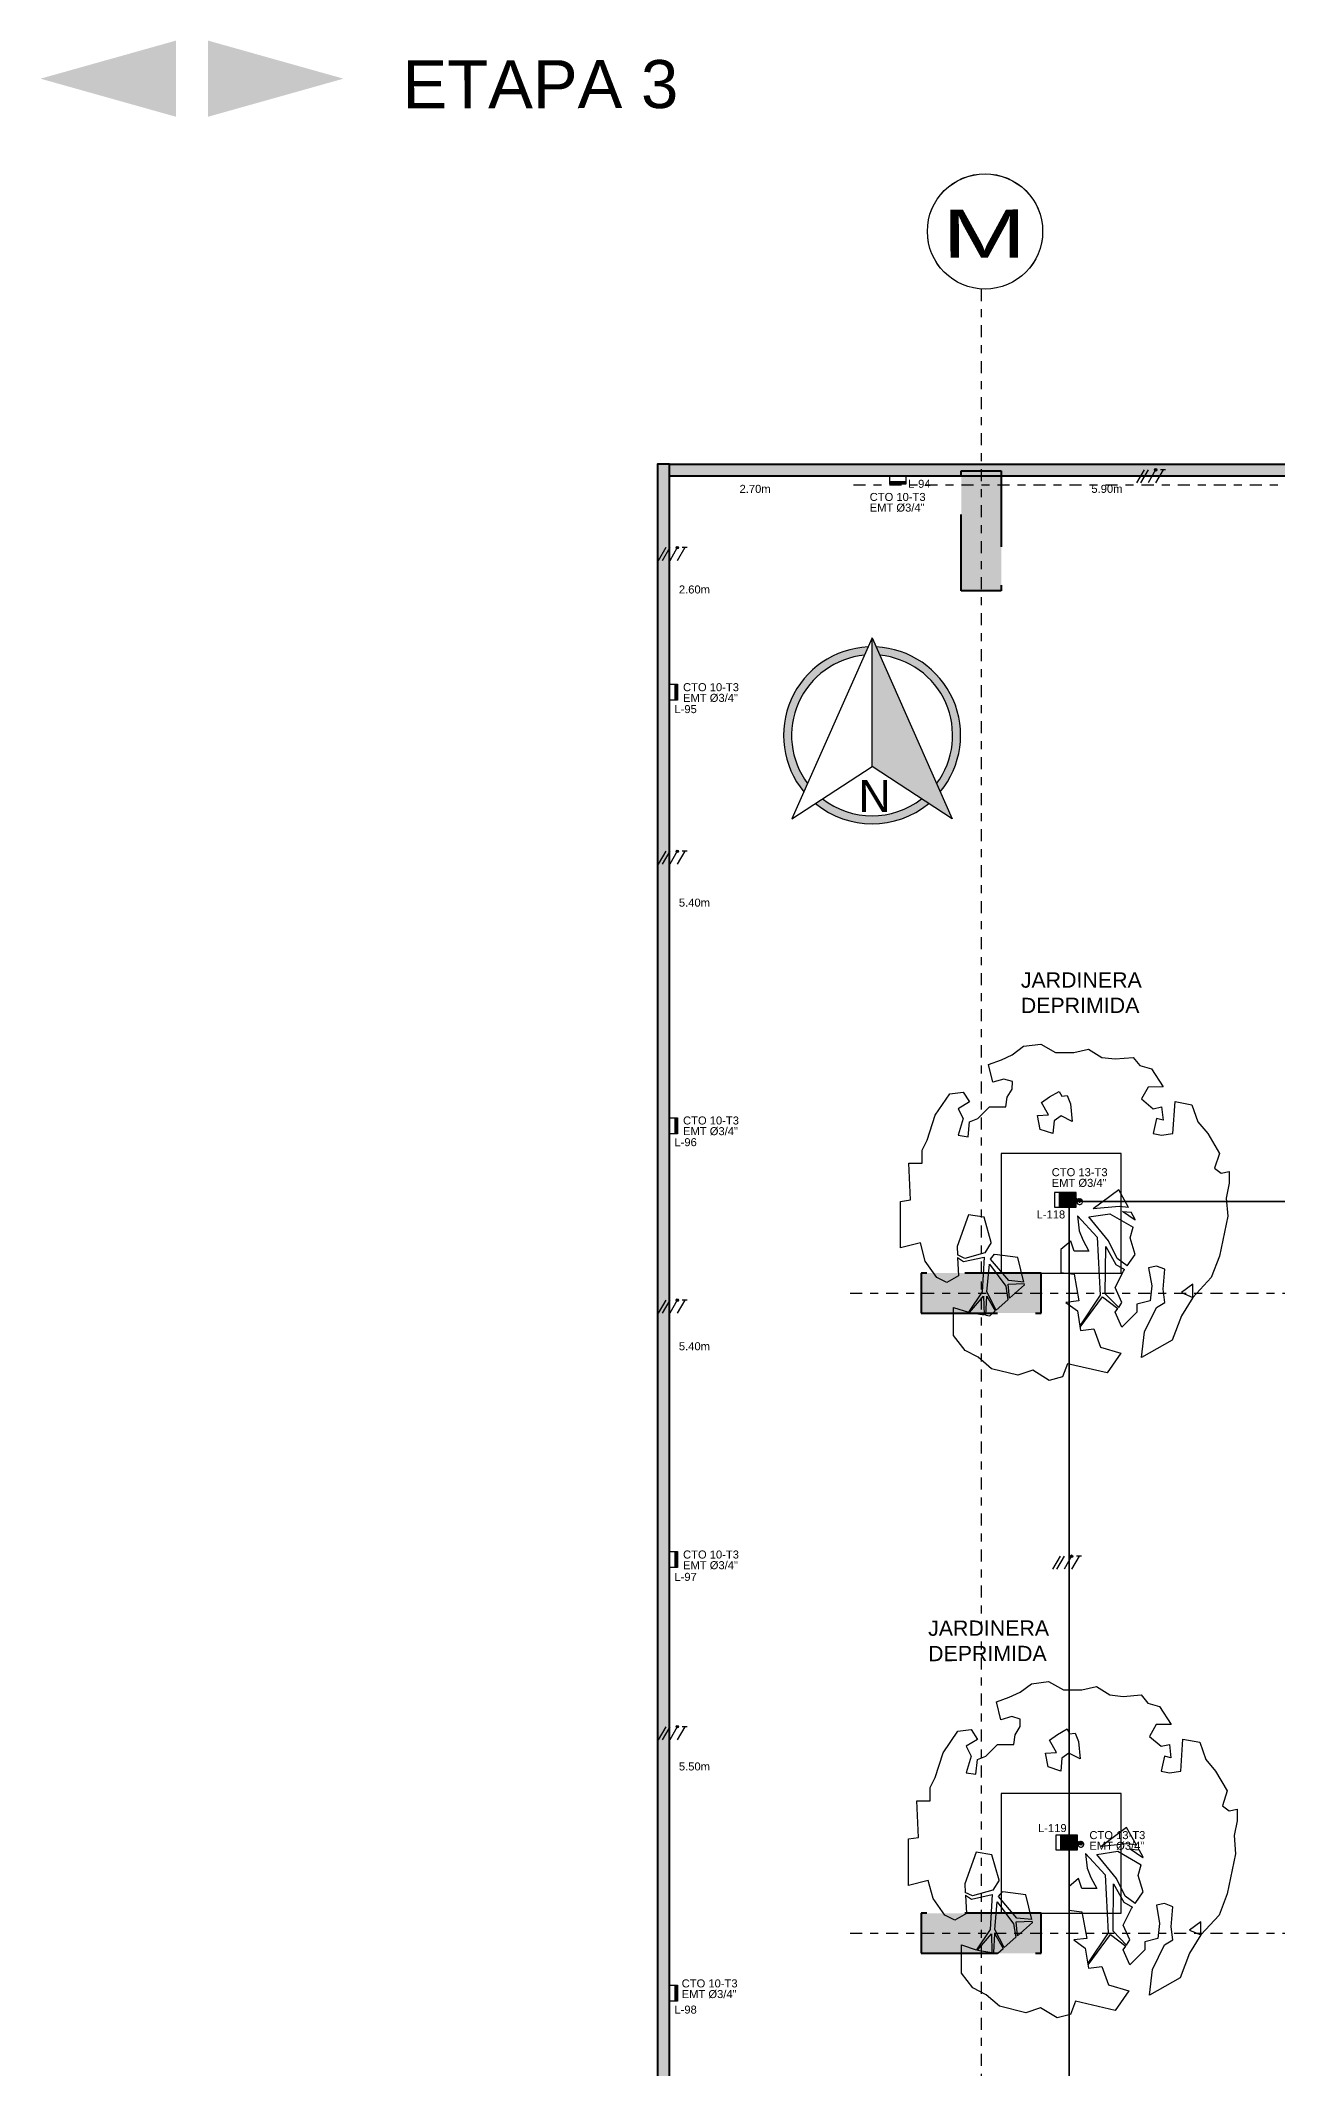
# Model space of a CAD drawing. Header units: millimetres. Extents: x -1568 to 501, y 36 to 962.
# Drawn here: x 231.22 to 246.68, y 85.32 to 110.66 of the extents above; entities that cross this region are included whole.
import ezdxf
from ezdxf.enums import TextEntityAlignment as Align
from ezdxf.lldxf.tags import DXFTag

# ---------------------------------------------------------------- set-up
doc = ezdxf.new("R2010")
doc.units = ezdxf.units.MM
doc.linetypes.add('CENTER', pattern=[0.7, 0.3, -0.2, 0, -0.2])
doc.linetypes.add('HIDDEN2', pattern=[4.7625, 3.175, -1.5875])
for name, color, linetype in [('-ALAMBRADO', 7, 'Continuous'), ('AREA PARQUEO', 253, 'Continuous'), ('EJE-ESTRUCTURA', 254, 'CENTER'), ('GG_ILUMINACIÓN 15', 3, 'Continuous'), ('GG_PISO 9', 8, 'Continuous'), ('JCA_COTAS', 252, 'Continuous'), ('JCA_HATCH 254', 252, 'Continuous'), ('JCA_TEXTO1', 251, 'Continuous'), ('JCA_TEXTO2', 252, 'Continuous'), ('NORTE', 7, 'Continuous'), ('TEXTOS MEDIDAS', 7, 'Continuous')]:
    doc.layers.add(name, color=color, linetype=linetype)
for name, color, linetype, lineweight in [('-CN-GYD-TUBERÍA TOMACORRIENTE PVC', 86, 'Continuous', 18), ('_TEXTO', 7, 'Continuous', 9), ('TEXTOS', 7, 'Continuous', 20)]:
    doc.layers.add(name, color=color, linetype=linetype, lineweight=lineweight)
doc.layers.add('A-HATCH CONCRETO', color=7, linetype='Continuous', true_color=0xb8b8b8)
doc.layers.add('HACHTCOLUMNA', color=7, linetype='Continuous', true_color=0x404040)
doc.layers.add('Estructura', color=7, linetype='Continuous', lineweight=40, true_color=0x383838)
doc.layers.add('Muro', color=7, linetype='Continuous', lineweight=40, true_color=0x2b2b2b)
doc.styles.add('CORPORATIVO', font='simplex.shx')
doc.styles.get("Standard").update_dxf_attribs({"font": 'arial.ttf'})
doc.styles.add('style2', font='arial.ttf', dxfattribs={"width": 1.5})
tags = doc.linetypes.add('PVC_LINE', pattern='A,0.5,-0.2,["PVC",Standard,S=0.1,R=0,X=-0.1,Y=-0.05],-0.25', length=0.95).pattern_tags.tags
tags[6] = DXFTag(74, 10)

# ---------------------------------------------------------------- blocks, each defined once
blk = doc.blocks.new('Estructura cubierta')
at = {"layer": 'HACHTCOLUMNA'}
h = blk.add_hatch(color=256, dxfattribs=at)
h.paths.add_polyline_path([(1954.25, -5885.749), (1954.25, -5886.249), (1955.75, -5886.249), (1955.75, -5885.749)])
h.paths.add_polyline_path([(1963.25, -5885.749), (1963.25, -5886.249), (1961.75, -5886.249), (1961.75, -5885.749)])
h.paths.add_polyline_path([(1970.25, -5885.749), (1970.25, -5886.249), (1971.75, -5886.249), (1971.75, -5885.749)])
h.paths.add_polyline_path([(1979.248, -5885.749), (1979.248, -5886.249), (1977.748, -5886.249), (1977.748, -5885.749)])
h.paths.add_polyline_path([(1979.248, -5875.649), (1979.248, -5876.149), (1977.748, -5876.149), (1977.748, -5875.649)])
h.paths.add_polyline_path([(1970.25, -5875.649), (1970.25, -5876.149), (1971.75, -5876.149), (1971.75, -5875.649)])
h.paths.add_polyline_path([(1963.25, -5875.649), (1963.25, -5876.149), (1961.75, -5876.149), (1961.75, -5875.649)])
h.paths.add_polyline_path([(1954.25, -5875.649), (1954.25, -5876.149), (1955.75, -5876.149), (1955.75, -5875.649)])
h.paths.add_polyline_path([(1954.25, -5867.649), (1954.25, -5868.149), (1955.75, -5868.149), (1955.75, -5867.649)])
h.paths.add_polyline_path([(1963.25, -5867.649), (1963.25, -5868.149), (1961.75, -5868.149), (1961.75, -5867.649)])
h.paths.add_polyline_path([(1970.25, -5867.649), (1970.25, -5868.149), (1971.75, -5868.149), (1971.75, -5867.649)])
h.paths.add_polyline_path([(1979.248, -5867.649), (1979.248, -5868.149), (1977.748, -5868.149), (1977.748, -5867.649)])
h.paths.add_polyline_path([(1962.75, -5859.124), (1962.25, -5859.124), (1962.25, -5857.624), (1962.75, -5857.624)])
h.paths.add_polyline_path([(1955.25, -5859.124), (1954.75, -5859.124), (1954.75, -5857.624), (1955.25, -5857.624)])
at = {"layer": 'EJE-ESTRUCTURA', "ltscale": 0.5}
for p, q in [((1955, -5855.354), (1955, -5914.914)), ((1953.405, -5857.799), (1984.533, -5857.799)), ((1953.363, -5867.899), (1984.533, -5867.899)), ((1953.363, -5875.899), (1984.533, -5875.899))]:
    blk.add_line(p, q, dxfattribs=at)
at = {"layer": 'Estructura', "linetype": 'HIDDEN2', "ltscale": 0.3}
for points in [[(1955.25, -5859.124), (1954.75, -5859.124), (1954.75, -5857.624), (1955.25, -5857.624)], [(1954.25, -5867.649), (1954.25, -5868.149), (1955.75, -5868.149), (1955.75, -5867.649)], [(1954.25, -5875.649), (1954.25, -5876.149), (1955.75, -5876.149), (1955.75, -5875.649)]]:
    blk.add_lwpolyline(points, close=True, dxfattribs=at)
at = {"layer": 'JCA_TEXTO1', "linetype": 'Continuous'}
blk.add_circle((1955.048, -5854.634), 0.72, dxfattribs=at)
at = {"layer": 'JCA_TEXTO2', "style": 'style2', "width": 1.5}
blk.add_text('M', height=0.603, rotation=0.0293, dxfattribs=at).set_placement((1954.513, -5854.964))
blk = doc.blocks.new('ap-2')
for points in [[(-184.365, -96.715), (-184.25, -96.709), (-184.209, -96.782), (-184.24, -96.844), (-184.343, -96.916), (-184.457, -96.947), (-184.426, -97.071), (-184.716, -97.071), (-184.726, -97.009), (-184.954, -97.019), (-184.954, -96.936), (-185.037, -96.936), (-185.099, -96.905), (-185.254, -96.855), (-185.389, -96.763), (-185.399, -96.68), (-185.337, -96.639), (-185.295, -96.711), (-185.233, -96.68), (-185.13, -96.711), (-185.12, -96.649), (-185.213, -96.639), (-185.233, -96.587), (-185.306, -96.515), (-185.306, -96.412), (-185.367, -96.404), (-185.418, -96.373), (-185.465, -96.372), (-185.48, -96.425), (-185.461, -96.494), (-185.572, -96.521), (-185.601, -96.441), (-185.632, -96.373), (-185.685, -96.303), (-185.699, -96.195), (-185.647, -96.102), (-185.647, -95.988), (-185.668, -95.896), (-185.616, -95.813), (-185.606, -95.73), (-185.616, -95.617), (-185.564, -95.576), (-185.544, -95.503), (-185.431, -95.43), (-185.43, -95.524), (-185.357, -95.565), (-185.295, -95.493), (-185.306, -95.441), (-185.223, -95.431), (-185.233, -95.472), (-185.14, -95.493), (-185.13, -95.441), (-185.14, -95.369), (-185.34, -95.356), (-185.32, -95.251), (-185.213, -95.214), (-185.14, -95.152), (-185.016, -95.079), (-184.923, -95.11), (-184.892, -95.068), (-184.902, -95.017), (-184.83, -95.017), (-184.737, -95.037), (-184.623, -95.027), (-184.374, -95.079), (-184.24, -95.13), (-184.116, -95.244), (-184.199, -95.244), (-184.147, -95.316), (-184.116, -95.244), (-184.002, -95.316), (-183.849, -95.373), (-183.741, -95.565), (-183.901, -95.547), (-184.054, -95.471), (-184.085, -95.419), (-184.168, -95.43), (-184.292, -95.419), (-184.312, -95.471), (-184.302, -95.522), (-184.188, -95.502), (-184.095, -95.512), (-184.074, -95.595), (-184.023, -95.595), (-183.93, -95.688), (-184.023, -95.729), (-184.047, -95.713)], [(-184.678, -95.647), (-184.788, -95.708), (-184.669, -95.868)], [(-184.678, -95.647), (-184.685, -95.704), (-184.669, -95.868)], [(-184.598, -95.606), (-184.652, -95.685), (-184.648, -95.63)], [(-184.598, -95.606), (-184.602, -95.605), (-184.648, -95.63)], [(-184.619, -95.895), (-184.639, -95.763), (-184.554, -95.618)], [(-184.313, -95.655), (-184.385, -95.605), (-184.488, -95.636), (-184.554, -95.618)], [(-184.625, -95.965), (-184.533, -95.955), (-184.476, -95.932), (-184.406, -95.894), (-184.406, -95.987), (-184.468, -96.008), (-184.416, -96.069), (-184.271, -96.069), (-184.261, -95.987), (-184.095, -95.956), (-184.085, -96.038), (-184.033, -95.966), (-183.909, -95.946), (-183.919, -95.863), (-183.805, -95.822), (-183.767, -95.695), (-183.645, -95.78), (-183.702, -96.028), (-183.702, -96.028), (-183.619, -96.059), (-183.598, -96.142), (-183.661, -96.245), (-183.63, -96.338), (-183.671, -96.503), (-183.743, -96.586), (-183.743, -96.586), (-183.785, -96.668), (-183.878, -96.74), (-184.054, -96.74), (-184.023, -96.647), (-184.023, -96.646)], [(-184.313, -95.655), (-184.359, -95.717), (-184.469, -95.772), (-184.619, -95.895)], [(-184.053, -95.708), (-184.139, -95.793), (-184.435, -95.789), (-184.321, -95.726), (-184.29, -95.671)], [(-184.053, -95.708), (-184.085, -95.688), (-184.178, -95.729), (-184.281, -95.677), (-184.29, -95.671)], [(-184.12, -95.809), (-184.047, -95.713)], [(-184.625, -95.965), (-184.492, -95.843), (-184.13, -95.823)], [(-184.13, -95.823), (-183.939, -95.951)], [(-183.93, -95.949), (-184.12, -95.809)], [(-185.333, -96.19), (-185.369, -96.14), (-185.403, -96.079), (-185.373, -96.064), (-185.377, -96.03), (-185.325, -96.009), (-185.216, -95.999), (-185.251, -96.068), (-185.22, -96.112), (-185.14, -96.119), (-185.166, -96.199), (-185.252, -96.215), (-185.256, -96.146), (-185.333, -96.19)], [(-184.212, -96.3), (-184.366, -96.338), (-184.385, -96.482), (-184.386, -96.483)], [(-184.212, -96.3), (-184.221, -96.394), (-184.356, -96.508), (-184.386, -96.483)], [(-184.037, -96.473), (-184.15, -96.532), (-184.324, -96.516), (-184.186, -96.414), (-184.102, -96.4)], [(-184.111, -96.39), (-184.194, -96.296), (-184.203, -96.298)], [(-184.111, -96.39), (-184.198, -96.398), (-184.203, -96.298)], [(-184.037, -96.473), (-184.102, -96.4)], [(-184.459, -96.504), (-184.617, -96.549), (-184.633, -96.647), (-184.435, -96.718), (-184.382, -96.716)], [(-184.459, -96.504), (-184.395, -96.544), (-184.36, -96.67), (-184.382, -96.716)], [(-184.006, -96.537), (-184.123, -96.532), (-184.032, -96.479)], [(-184.006, -96.537), (-184.002, -96.513), (-184.032, -96.479)], [(-184.365, -96.715), (-184.34, -96.678), (-184.368, -96.548), (-184.15, -96.56), (-184.023, -96.646)], [(-184.021, -96.639), (-184.123, -96.552), (-184.007, -96.549)], [(-184.021, -96.639), (-184.007, -96.549)]]:
    blk.add_lwpolyline(points)
blk = doc.blocks.new('A$C2b4e84c0')
at = {"layer": 'A-HATCH CONCRETO', "ltscale": 0.01}
h = blk.add_hatch(color=256, dxfattribs=at)
h.dxf.hatch_style = 1
h.paths.add_polyline_path([(-1.393, 18.349), (-1.543, 18.349), (-1.543, -35.957), (-1.393, -35.957)])
h = blk.add_hatch(color=256, dxfattribs=at)
h.dxf.hatch_style = 1
h.paths.add_polyline_path([(-1.393, 18.349), (13.31, 18.349), (13.31, 18.199), (-1.393, 18.199)])
at = {"layer": 'JCA_HATCH 254'}
for points in [[(-9.253, 23.166), (-7.56, 22.69), (-7.56, 23.642)], [(-5.468, 23.166), (-7.16, 22.69), (-7.16, 23.642)]]:
    blk.add_hatch(color=256, dxfattribs=at).paths.add_polyline_path(points)
at = {"layer": 'AREA PARQUEO'}
for points in [[(2.75, 9.738), (2.75, 8.243), (4.25, 8.243), (4.25, 9.738)], [(2.75, 1.738), (2.75, 0.243), (4.25, 0.243), (4.25, 1.738)]]:
    blk.add_lwpolyline(points, close=True, dxfattribs=at)
at = {"layer": 'Muro'}
for points in [[(-1.543, -35.957), (-1.393, -35.957), (-1.393, 18.349), (-1.543, 18.349), (-1.543, -35.957)], [(-1.393, 18.349), (13.31, 18.349), (13.31, 18.199), (-1.393, 18.199), (-1.393, 18.349)]]:
    blk.add_lwpolyline(points, dxfattribs=at)
at = {"layer": 'JCA_COTAS', "xscale": 2, "yscale": 2, "zscale": 2, "rotation": 270.0000001197043}
for p in [(195.634, -360.294), (195.733, -368.26)]:
    blk.add_blockref('ap-2', p, dxfattribs=at)
at = {"layer": 'Muro'}
blk.add_blockref('Estructura cubierta', (-1952.5, 5875.892), dxfattribs=at)
at = {"layer": 'TEXTOS'}
blk.add_text('ETAPA 3', height=0.6, rotation=0.0669, dxfattribs=at).set_placement((-4.731, 22.795))
blk = doc.blocks.new('GG_BALA COB SP 1')
at = {"lineweight": 5}
h = blk.add_hatch(dxfattribs=at)
h.set_pattern_fill('ANSI31', color=8)
h.paths.add_polyline_path([(100, -18), (-100, -18), (-100, -50), (100, -50)])
at = {"ltscale": 0.3}
for points in [[(-100, 50), (100, 50), (100, -50), (-100, -50), (-100, 50)], [(-100, -18), (100, -18)]]:
    blk.add_lwpolyline(points, dxfattribs=at)
blk = doc.blocks.new('A$Cf847e5f9')
h = blk.add_hatch(color=256)
h.dxf.hatch_style = 1
h.paths.add_polyline_path([(-0.94, 0.95), (-0.48, 1.98, -0.58483), (6.62, 18.02), (7.08, 19.06, 0.618991)])
h.paths.add_polyline_path([(15.65, 1.98), (16.1, 0.95, 0.618991), (8.08, 19.06), (8.54, 18.02, -0.58483)])
at = {"true_color": 0x636466}
h = blk.add_hatch(color=251, dxfattribs=at)
h.dxf.hatch_style = 1
h.paths.add_polyline_path([(7.58, 4.1), (17.59, -2.41), (7.58, 20.19)])
h = blk.add_hatch(color=256)
h.dxf.hatch_style = 1
h.paths.add_polyline_path([(1.39, 0.07), (0.5, -0.5, 0.361596), (14.66, -0.5), (13.78, 0.07, -0.344197)])
for points in [[(-2.43, -2.41), (7.58, 4.1)], [(17.59, -2.41), (7.58, 4.1)]]:
    blk.add_lwpolyline(points)
at = {"layer": 'NORTE'}
for q in [(-2.43, -2.41), (17.59, -2.41)]:
    blk.add_line((7.58, 20.19), q, dxfattribs=at)
blk.add_lwpolyline([(7.58, 4.1), (7.58, 20.19)], dxfattribs=at)
for radius, start, end in [(11.06, 92.5879, 219.6164), (10.06, 95.4614, 216.7429), (11.06, 320.3836, 87.4121), (10.06, 323.2571, 84.5386), (10.06, 232.0134, 307.9866), (11.06, 230.2404, 309.7596)]:
    blk.add_arc((7.58, 8), radius, start, end, dxfattribs=at)
at = {"layer": 'NORTE', "insert": (5.88, 2.43), "char_height": 4, "attachment_point": 1}
blk.add_mtext_dynamic_manual_height_columns('N', width=1.3231, gutter_width=12.5, heights=[0], dxfattribs=at)
blk = doc.blocks.new('A$C8c352c3c')
at = {"color": 2}
for p, q in [((0.009, 0.097), (0.009, 0.112)), ((0.009, 0.112), (0.019, 0.112)), ((0.019, 0.097), (0.009, 0.097)), ((0.019, 0.112), (0.053, 0.112)), ((0.019, 0.083), (0.019, 0.097)), ((0.019, 0.097), (0.079, 0.097)), ((0.079, 0.083), (0.019, 0.083)), ((0.042, 0.119), (0.03, 0.119)), ((0.03, 0.119), (0.03, 0.112)), ((0.03, 0.076), (0.03, 0.083)), ((0.042, 0.076), (0.03, 0.076)), ((0.042, 0.119), (0.042, 0.112)), ((0.042, 0.076), (0.042, 0.083)), ((0.063, 0.112), (0.053, 0.112)), ((0.053, 0.097), (0.063, 0.097)), ((0.063, 0.097), (0.063, 0.112)), ((0.073, 0.097), (0.073, 0.105)), ((0.073, 0.105), (0.079, 0.105)), ((0.073, 0.075), (0.073, 0.083)), ((0.079, 0.075), (0.073, 0.075)), ((0.289, 0.18), (0.079, 0.18)), ((0.079, 0.18), (0.079, 0)), ((0.289, 0.174), (0.079, 0.174)), ((0.289, 0.167), (0.079, 0.167)), ((0.289, 0.158), (0.079, 0.158)), ((0.289, 0.146), (0.079, 0.146)), ((0.289, 0.135), (0.079, 0.135)), ((0.289, 0.122), (0.079, 0.122)), ((0.289, 0.108), (0.079, 0.108)), ((0.289, 0.09), (0.079, 0.09)), ((0.289, 0.072), (0.079, 0.072)), ((0.289, 0.058), (0.079, 0.058)), ((0.289, 0.045), (0.079, 0.045)), ((0.289, 0.034), (0.079, 0.034)), ((0.289, 0.022), (0.079, 0.022)), ((0.289, 0.013), (0.079, 0.013)), ((0.289, 0.006), (0.079, 0.006)), ((0.079, 0), (0.289, 0)), ((0.289, 0), (0.289, 0.18)), ((0.289, 0.174), (0.293, 0.174)), ((0.289, 0.006), (0.293, 0.006)), ((0.349, 0.18), (0.293, 0.18)), ((0.293, 0), (0.293, 0.18)), ((0.293, 0), (0.349, 0)), ((0.349, 0), (0.349, 0.18))]:
    blk.add_line(p, q, dxfattribs=at)
for major_axis, start_param, end_param in [((0.0255, 0.0255), 5.050177, 10.042728), ((-0.0255, 0.0255), 2.523643, 2.911994)]:
    blk.add_ellipse((0.036, 0.113), major_axis=major_axis, ratio=1, start_param=start_param, end_param=end_param, dxfattribs=at)
at = {"color": 7, "style": 'CORPORATIVO'}
blk.add_attdef('CIRCUITO', text='', height=0.005, rotation=90, dxfattribs=at).set_placement((0.392, 0.242), align=Align.TOP_LEFT)
blk = doc.blocks.new('3x')
at = {"layer": '-ALAMBRADO'}
h = blk.add_hatch(color=256, dxfattribs=at)
edge = h.paths.add_edge_path()
edge.add_arc((0.078, 0.13), 0.025, 0, 360)
for p, q in [((-0.152, 0.13), (-0.302, -0.13)), ((-0.072, 0.13), (-0.222, -0.13)), ((0.078, 0.13), (-0.072, -0.13)), ((0.228, 0.13), (0.078, -0.13))]:
    blk.add_line(p, q, dxfattribs=at)
blk.add_lwpolyline([(0.278, 0.13), (0.178, 0.13)], dxfattribs=at)
blk.add_circle((0.078, 0.13), 0.025, dxfattribs=at)
blk = doc.blocks.new('*U60')
at = {"layer": '-ALAMBRADO'}
blk.add_blockref('3x', (0, 0), dxfattribs=at)

msp = doc.modelspace()

# ---------------------------------------------------------------- linework, layer by layer
at = {"layer": '-CN-GYD-TUBERÍA TOMACORRIENTE PVC', "linetype": 'PVC_LINE', "ltscale": 10, "const_width": 0.02}
for points in [[(241.833, 105.217), (239.083, 105.217), (239.083, 102.617)], [(242.033, 105.217), (247.66, 105.217)], [(239.083, 102.417), (239.083, 97.2)], [(239.083, 97), (239.083, 91.782)], [(244.074, 96.086), (244.074, 88.236)], [(244.242, 96.154), (265.256, 96.154)], [(239.083, 91.582), (239.083, 86.365)], [(244.074, 88.056), (244.074, 76.141)], [(239.083, 86.165), (239.083, 80.948)]]:
    msp.add_lwpolyline(points, dxfattribs=at)
at = {"layer": 'GG_PISO 9', "linetype": 'Continuous'}
msp.add_circle((243.024, 108.275), 0.72, dxfattribs=at)

# ---------------------------------------------------------------- block references
msp.add_blockref('A$C2b4e84c0', (240.476, 87.018))
at = {"rotation": 180}
for p in [(244.242, 96.266), (244.258, 88.236)]:
    msp.add_blockref('A$C8c352c3c', p, dxfattribs=at)
at = {"layer": '_TEXTO', "linetype": 'Continuous', "ltscale": 10, "xscale": 0.6253617284658048, "yscale": 0.6253617284658048, "zscale": 166.7631275908813}
for p in [(245.107, 105.215), (239.13, 104.243), (239.13, 100.449), (239.13, 94.841), (244.056, 91.641), (239.13, 89.511)]:
    msp.add_blockref('*U60', p, dxfattribs=at)
at = {"layer": 'GG_ILUMINACIÓN 15', "ltscale": 0.1, "xscale": 0.001, "yscale": 0.001, "zscale": 0.001}
msp.add_blockref('GG_BALA COB SP 1', (241.933, 105.167), dxfattribs=at)
at = {"layer": 'GG_ILUMINACIÓN 15', "ltscale": 0.1, "xscale": 0.001, "yscale": 0.001, "zscale": 0.001, "rotation": 90}
for p in [(239.133, 102.517), (239.133, 97.1), (239.133, 91.682), (239.133, 86.265)]:
    msp.add_blockref('GG_BALA COB SP 1', p, dxfattribs=at)
at = {"layer": 'NORTE', "xscale": 0.1, "yscale": 0.1}
msp.add_blockref('A$Cf847e5f9', (240.855, 101.179), dxfattribs=at)

# ---------------------------------------------------------------- texts
at = {"layer": 'GG_PISO 9', "style": 'style2', "width": 1.5}
msp.add_text('M', height=0.603, rotation=0.0293, dxfattribs=at).set_placement((242.489, 107.946))
at = {"layer": 'GG_PISO 9'}
for s, p in [('JARDINERA', (243.471, 98.826)), ('DEPRIMIDA', (243.471, 98.509)), ('JARDINERA', (242.313, 90.728)), ('DEPRIMIDA', (242.313, 90.411))]:
    msp.add_text(s, height=0.1909, rotation=0.0669, dxfattribs=at).set_placement(p)
at = {"layer": 'TEXTOS', "char_height": 0.1, "attachment_point": 1}
for s, insert, width in [('\\A1;\\pxsm0.8;L-94', (242.064, 105.172), 0.13074), ('\\A1;\\pxsm0.8;CTO 10-T3\\PEMT Ø3/4"       ', (241.583, 105.008), 0.78217), ('\\A1;\\pxsm0.8;CTO 10-T3\\PEMT Ø3/4"       ', (239.251, 102.631), 0.78217), ('\\A1;\\pxsm0.8;L-95', (239.143, 102.357), 0.13074), ('\\A1;\\pxsm0.8;CTO 10-T3\\PEMT Ø3/4"       ', (239.251, 97.217), 0.78217), ('\\A1;\\pxsm0.8;L-96', (239.143, 96.946), 0.13074), ('\\A1;\\pxsm0.8;CTO 13-T3\\PEMT Ø3/4"       ', (243.857, 96.571), 0.78217), ('\\A1;\\pxsm0.8;CTO 10-T3\\PEMT Ø3/4"       ', (239.251, 91.794), 0.78217), ('\\A1;\\pxsm0.8;L-97', (239.143, 91.515), 0.13074), ('\\A1;\\pxsm0.8;CTO 13-T3\\PEMT Ø3/4"       ', (244.328, 88.288), 0.78217), ('\\A1;\\pxsm0.8;CTO 10-T3\\PEMT Ø3/4"       ', (239.234, 86.435), 0.78217), ('\\A1;\\pxsm0.8;L-98', (239.143, 86.108), 0.13074)]:
    msp.add_mtext(s, dxfattribs=dict(at, insert=insert, width=width))
for s, insert in [('\\pxqc;L-118', (243.71, 96.043)), ('\\pxqc;L-119', (243.728, 88.376))]:
    msp.add_mtext_dynamic_manual_height_columns(s, width=0.27392, gutter_width=0.325, heights=[0.1], dxfattribs=dict(at, insert=insert))
at = {"layer": 'TEXTOS MEDIDAS', "char_height": 0.1, "width": 0.26621, "attachment_point": 1}
for s, insert in [('\\A1;\\pxsm0.8;2.70m', (239.957, 105.109)), ('\\A1;\\pxsm0.8;5.90m', (244.353, 105.109)), ('\\A1;\\pxsm0.8;2.60m', (239.199, 103.852)), ('\\A1;\\pxsm0.8;5.40m', (239.199, 99.939)), ('\\A1;\\pxsm0.8;5.40m', (239.199, 94.396)), ('\\A1;\\pxsm0.8;5.50m', (239.199, 89.146))]:
    msp.add_mtext(s, dxfattribs=dict(at, insert=insert))

doc.saveas('drawing.dxf')
